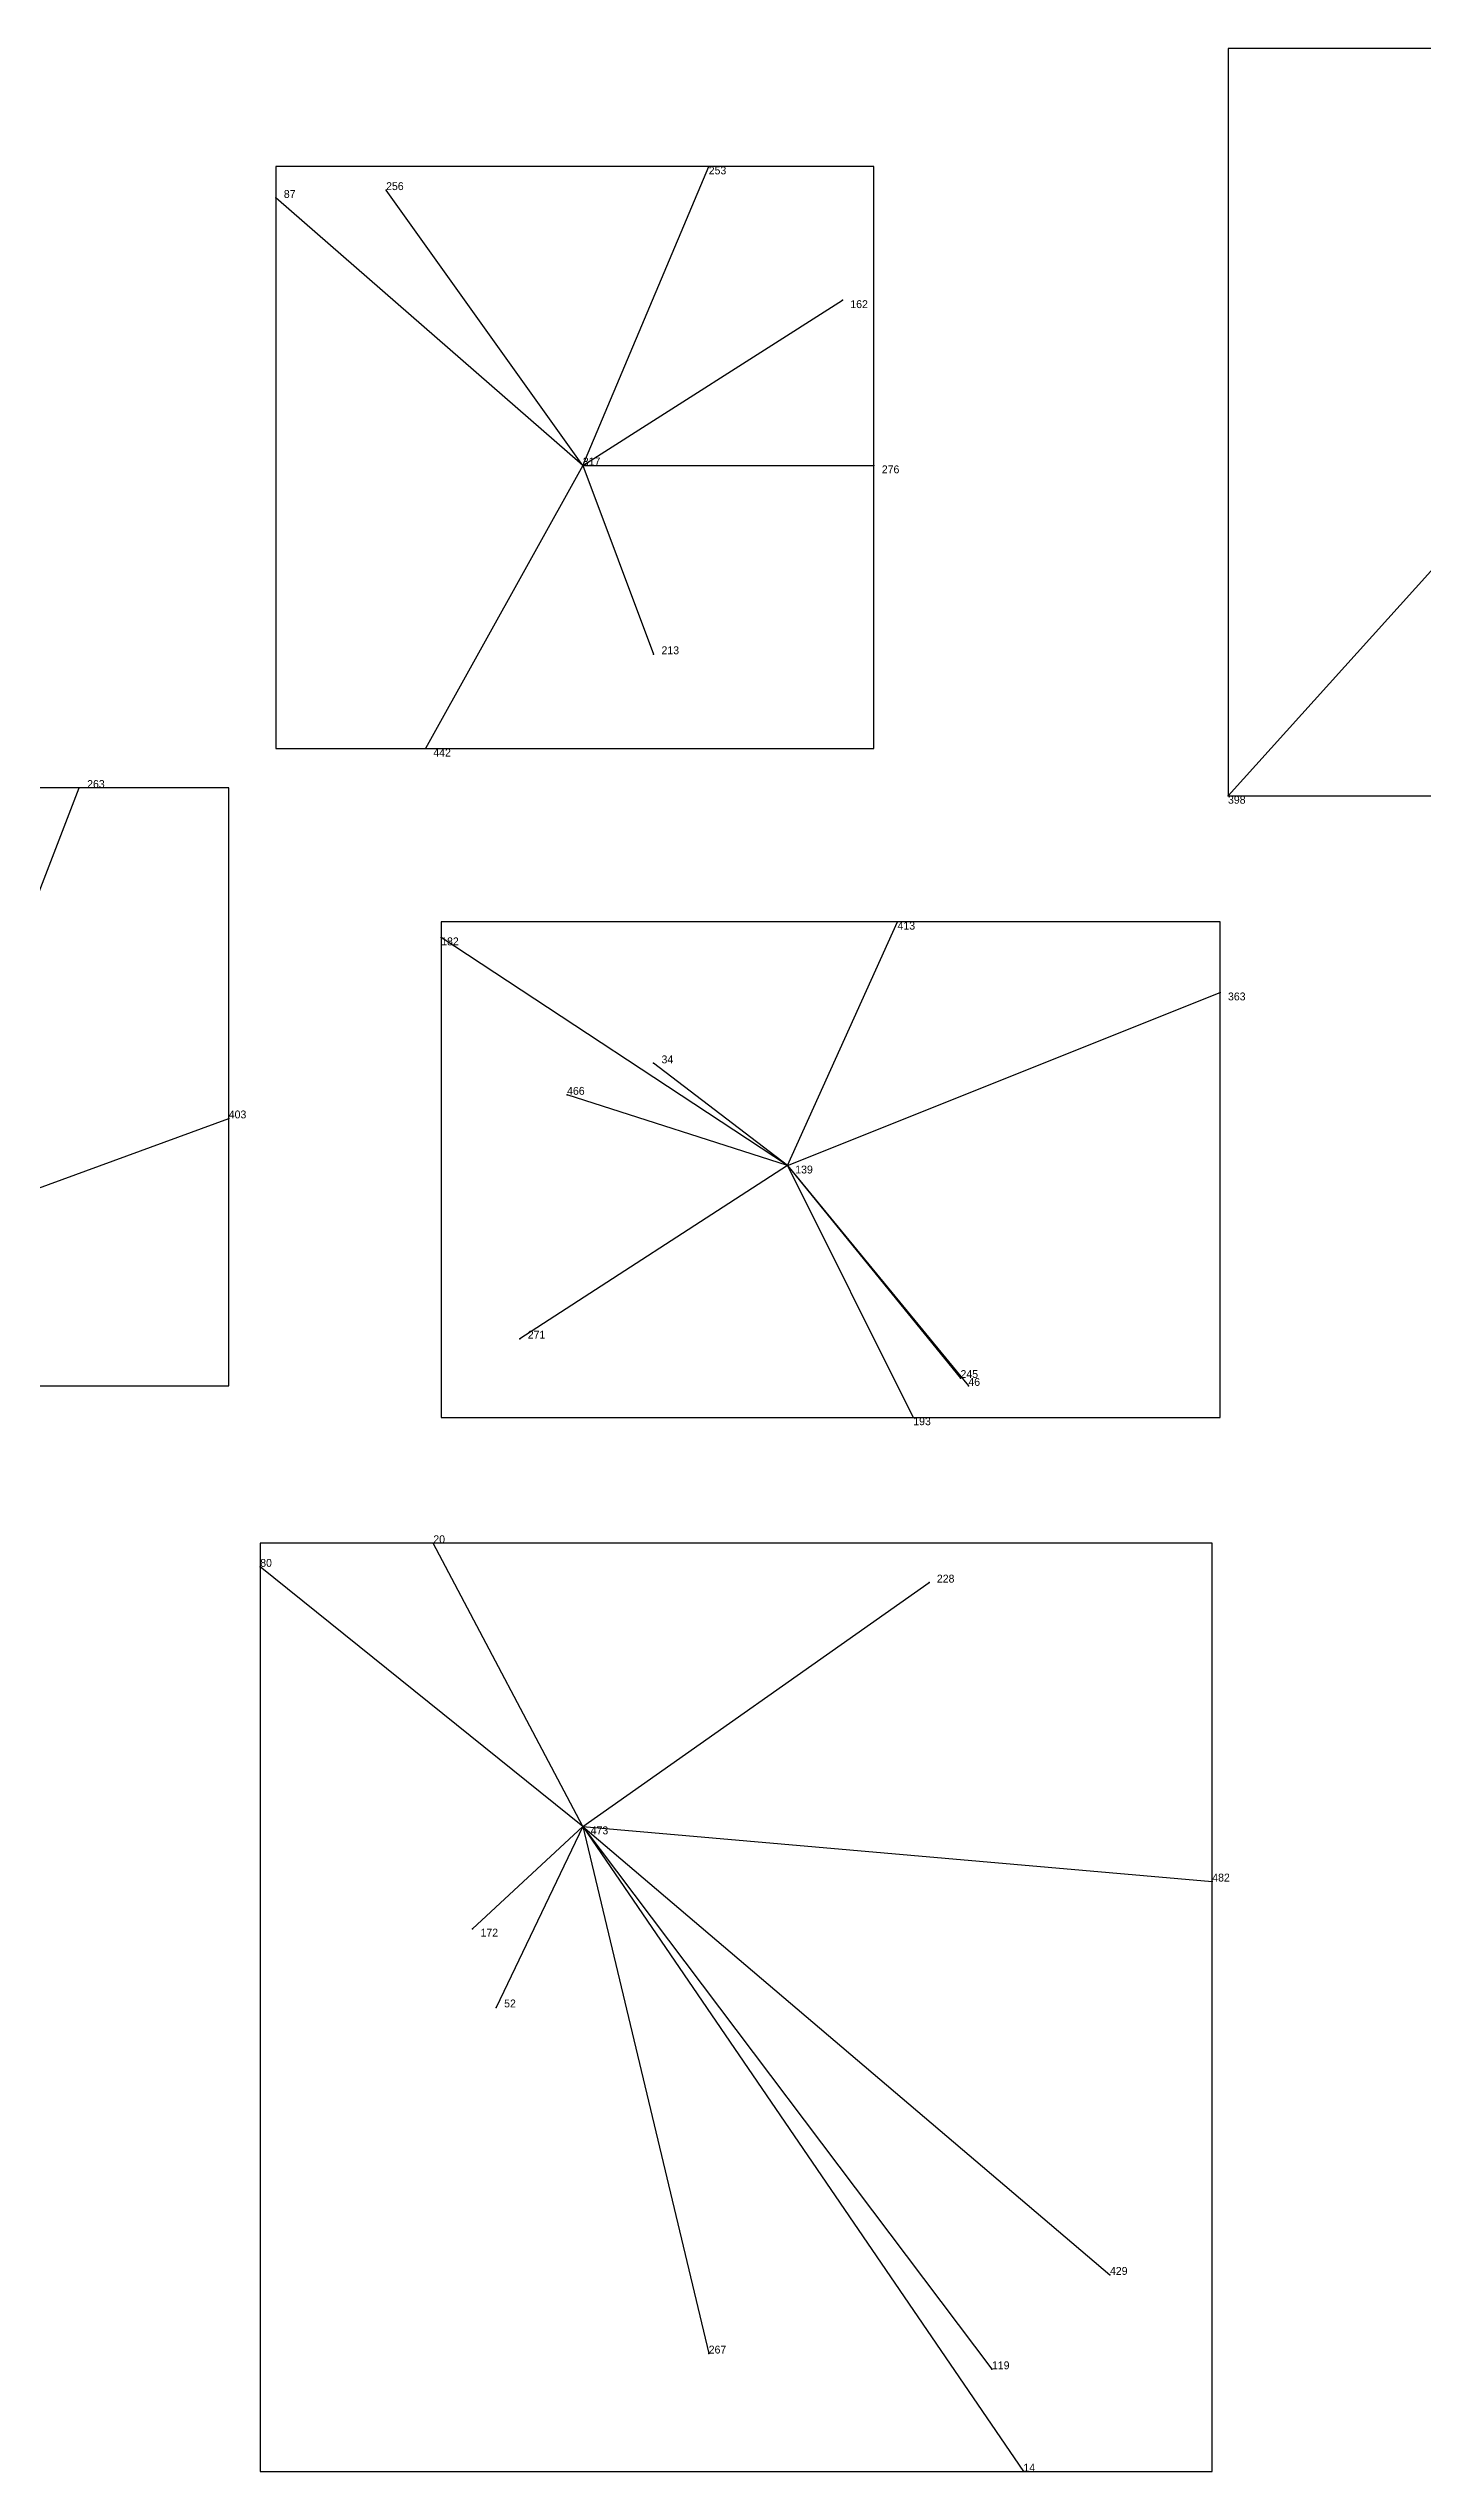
# Model space of a CAD drawing. Extents: x 0 to 1, y 0 to 1.
# Drawn here: x 0.4751 to 0.6497, y 0.683 to 0.991 of the extents above; entities that cross this region are included whole.
import ezdxf

# ---------------------------------------------------------------- set-up
doc = ezdxf.new("R2010")
doc.units = 0
for name, color, linetype in [('Clients', 3, 'CONTINUOUS'), ('Facilities', 3, 'CONTINUOUS'), ('Facilities_lines', 3, 'CONTINUOUS'), ('Min_max_boxes', 1, 'CONTINUOUS'), ('Normals', 1, 'CONTINUOUS'), ('Source_points', 5, 'CONTINUOUS'), ('Text', 3, 'CONTINUOUS')]:
    doc.layers.add(name, color=color, linetype=linetype)

msp = doc.modelspace()

# ---------------------------------------------------------------- linework, layer by layer
at = {"layer": 'Clients', "color": 5}
for p in [(0.559, 0.976), (0.504, 0.972), (0.518, 0.973), (0.576, 0.959), (0.58, 0.938), (0.552, 0.914), (0.523, 0.902), (0.479, 0.897), (0.625, 0.896), (0.525, 0.878), (0.583, 0.88), (0.624, 0.871), (0.552, 0.862), (0.541, 0.858), (0.498, 0.855), (0.535, 0.827), (0.591, 0.822), (0.592, 0.821), (0.585, 0.817), (0.524, 0.801), (0.502, 0.798), (0.587, 0.796), (0.623, 0.758), (0.529, 0.752), (0.532, 0.742), (0.61, 0.708), (0.559, 0.698), (0.595, 0.696), (0.599, 0.683)]:
    msp.add_point(p, dxfattribs=at)
at = {"layer": 'Facilities', "color": 3}
for p in [(0.543, 0.938), (0.569, 0.849), (0.543, 0.765)]:
    msp.add_point(p, dxfattribs=at)
at = {"layer": 'Facilities_lines', "color": 3}
for p, q in [((0.543, 0.938), (0.559, 0.976)), ((0.543, 0.938), (0.504, 0.972)), ((0.543, 0.938), (0.518, 0.973)), ((0.543, 0.938), (0.576, 0.959)), ((0.671, 0.947), (0.625, 0.896)), ((0.543, 0.938), (0.523, 0.902)), ((0.543, 0.938), (0.552, 0.914)), ((0.543, 0.938), (0.58, 0.938)), ((0.457, 0.84), (0.479, 0.897)), ((0.569, 0.849), (0.525, 0.878)), ((0.569, 0.849), (0.583, 0.88)), ((0.569, 0.849), (0.624, 0.871)), ((0.569, 0.849), (0.552, 0.862)), ((0.569, 0.849), (0.541, 0.858)), ((0.457, 0.84), (0.498, 0.855)), ((0.569, 0.849), (0.535, 0.827)), ((0.569, 0.849), (0.592, 0.821)), ((0.569, 0.849), (0.585, 0.817)), ((0.569, 0.849), (0.591, 0.822)), ((0.543, 0.765), (0.524, 0.801)), ((0.543, 0.765), (0.502, 0.798)), ((0.543, 0.765), (0.587, 0.796)), ((0.543, 0.765), (0.529, 0.752)), ((0.543, 0.765), (0.532, 0.742)), ((0.543, 0.765), (0.599, 0.683)), ((0.543, 0.765), (0.595, 0.696)), ((0.543, 0.765), (0.559, 0.698)), ((0.543, 0.765), (0.61, 0.708)), ((0.543, 0.765), (0.623, 0.758))]:
    msp.add_line(p, q, dxfattribs=at)
at = {"layer": 'Min_max_boxes', "color": 1}
for p, q in [((0.772, 0.991), (0.625, 0.991)), ((0.625, 0.991), (0.625, 0.896)), ((0.772, 0.991), (0.625, 0.991)), ((0.625, 0.991), (0.625, 0.896)), ((0.625, 0.991), (0.625, 0.991)), ((0.58, 0.976), (0.504, 0.976)), ((0.504, 0.976), (0.504, 0.902)), ((0.58, 0.976), (0.504, 0.976)), ((0.504, 0.976), (0.504, 0.902)), ((0.504, 0.976), (0.504, 0.976)), ((0.58, 0.902), (0.58, 0.976)), ((0.58, 0.902), (0.58, 0.976)), ((0.58, 0.976), (0.58, 0.976)), ((0.504, 0.902), (0.58, 0.902)), ((0.504, 0.902), (0.58, 0.902)), ((0.504, 0.902), (0.504, 0.902)), ((0.58, 0.902), (0.58, 0.902)), ((0.498, 0.897), (0.404, 0.897)), ((0.498, 0.897), (0.404, 0.897)), ((0.498, 0.821), (0.498, 0.897)), ((0.498, 0.821), (0.498, 0.897)), ((0.498, 0.897), (0.498, 0.897)), ((0.625, 0.896), (0.772, 0.896)), ((0.625, 0.896), (0.772, 0.896)), ((0.625, 0.896), (0.625, 0.896)), ((0.624, 0.88), (0.525, 0.88)), ((0.525, 0.88), (0.525, 0.817)), ((0.624, 0.88), (0.525, 0.88)), ((0.525, 0.88), (0.525, 0.817)), ((0.525, 0.88), (0.525, 0.88)), ((0.624, 0.817), (0.624, 0.88)), ((0.624, 0.817), (0.624, 0.88)), ((0.624, 0.88), (0.624, 0.88)), ((0.404, 0.821), (0.498, 0.821)), ((0.404, 0.821), (0.498, 0.821)), ((0.498, 0.821), (0.498, 0.821)), ((0.525, 0.817), (0.624, 0.817)), ((0.525, 0.817), (0.624, 0.817)), ((0.525, 0.817), (0.525, 0.817)), ((0.624, 0.817), (0.624, 0.817)), ((0.623, 0.801), (0.502, 0.801)), ((0.502, 0.801), (0.502, 0.683)), ((0.623, 0.801), (0.502, 0.801)), ((0.502, 0.801), (0.502, 0.683)), ((0.502, 0.801), (0.502, 0.801)), ((0.623, 0.683), (0.623, 0.801)), ((0.623, 0.683), (0.623, 0.801)), ((0.623, 0.801), (0.623, 0.801)), ((0.502, 0.683), (0.623, 0.683)), ((0.502, 0.683), (0.623, 0.683)), ((0.502, 0.683), (0.502, 0.683)), ((0.623, 0.683), (0.623, 0.683))]:
    msp.add_line(p, q, dxfattribs=at)
at = {"layer": 'Normals', "color": 1}
for p, q in [((0.559, 0.976), (0.559, 0.976, 0.1)), ((0.504, 0.972), (0.504, 0.972, 0.1)), ((0.518, 0.973), (0.518, 0.973, 0.1)), ((0.576, 0.959), (0.576, 0.959, 0.1)), ((0.543, 0.938), (0.543, 0.938, 0.1)), ((0.58, 0.938), (0.58, 0.938, 0.1)), ((0.552, 0.914), (0.552, 0.914, 0.1)), ((0.523, 0.902), (0.523, 0.902, 0.1)), ((0.479, 0.897), (0.479, 0.897, 0.1)), ((0.625, 0.896), (0.625, 0.896, 0.1)), ((0.525, 0.878), (0.525, 0.878, 0.1)), ((0.583, 0.88), (0.583, 0.88, 0.1)), ((0.624, 0.871), (0.624, 0.871, 0.1)), ((0.552, 0.862), (0.552, 0.862, 0.1)), ((0.541, 0.858), (0.541, 0.858, 0.1)), ((0.498, 0.855), (0.498, 0.855, 0.1)), ((0.569, 0.849), (0.569, 0.849, 0.1)), ((0.535, 0.827), (0.535, 0.827, 0.1)), ((0.591, 0.822), (0.591, 0.822, 0.1)), ((0.592, 0.821), (0.592, 0.821, 0.1)), ((0.585, 0.817), (0.585, 0.817, 0.1)), ((0.524, 0.801), (0.524, 0.801, 0.1)), ((0.502, 0.798), (0.502, 0.798, 0.1)), ((0.587, 0.796), (0.587, 0.796, 0.1)), ((0.543, 0.765), (0.543, 0.765, 0.1)), ((0.623, 0.758), (0.623, 0.758, 0.1)), ((0.529, 0.752), (0.529, 0.752, 0.1)), ((0.532, 0.742), (0.532, 0.742, 0.1)), ((0.61, 0.708), (0.61, 0.708, 0.1)), ((0.559, 0.698), (0.559, 0.698, 0.1)), ((0.595, 0.696), (0.595, 0.696, 0.1)), ((0.599, 0.683), (0.599, 0.683, 0.1))]:
    msp.add_line(p, q, dxfattribs=at)
at = {"layer": 'Source_points', "color": 5}
for p in [(0.559, 0.976), (0.504, 0.972), (0.518, 0.973), (0.576, 0.959), (0.543, 0.938), (0.58, 0.938), (0.552, 0.914), (0.523, 0.902), (0.479, 0.897), (0.625, 0.896), (0.525, 0.878), (0.583, 0.88), (0.624, 0.871), (0.552, 0.862), (0.541, 0.858), (0.498, 0.855), (0.569, 0.849), (0.535, 0.827), (0.591, 0.822), (0.592, 0.821), (0.585, 0.817), (0.524, 0.801), (0.502, 0.798), (0.587, 0.796), (0.543, 0.765), (0.623, 0.758), (0.529, 0.752), (0.532, 0.742), (0.61, 0.708), (0.559, 0.698), (0.595, 0.696), (0.599, 0.683)]:
    msp.add_point(p, dxfattribs=at)

# ---------------------------------------------------------------- texts
at = {"layer": 'Text', "color": 3}
for s, p in [('256', (0.518, 0.973)), ('253', (0.559, 0.975)), ('87', (0.505, 0.972)), ('162', (0.577, 0.958)), ('317', (0.543, 0.938)), ('276', (0.581, 0.937)), ('213', (0.553, 0.914)), ('442', (0.524, 0.901)), ('263', (0.48, 0.897)), ('398', (0.625, 0.895)), ('182', (0.525, 0.877)), ('413', (0.583, 0.879)), ('363', (0.625, 0.87)), ('34', (0.553, 0.862)), ('466', (0.541, 0.858)), ('403', (0.498, 0.855)), ('139', (0.57, 0.848)), ('271', (0.536, 0.827)), ('245', (0.591, 0.822)), ('46', (0.592, 0.821)), ('193', (0.585, 0.816)), ('20', (0.524, 0.801)), ('80', (0.502, 0.798)), ('228', (0.588, 0.796)), ('473', (0.544, 0.764)), ('482', (0.623, 0.758)), ('172', (0.53, 0.751)), ('52', (0.533, 0.742)), ('429', (0.61, 0.708)), ('267', (0.559, 0.698)), ('119', (0.595, 0.696)), ('14', (0.599, 0.683))]:
    msp.add_text(s, height=0.001, dxfattribs=at).set_placement(p)

doc.saveas('drawing.dxf')
